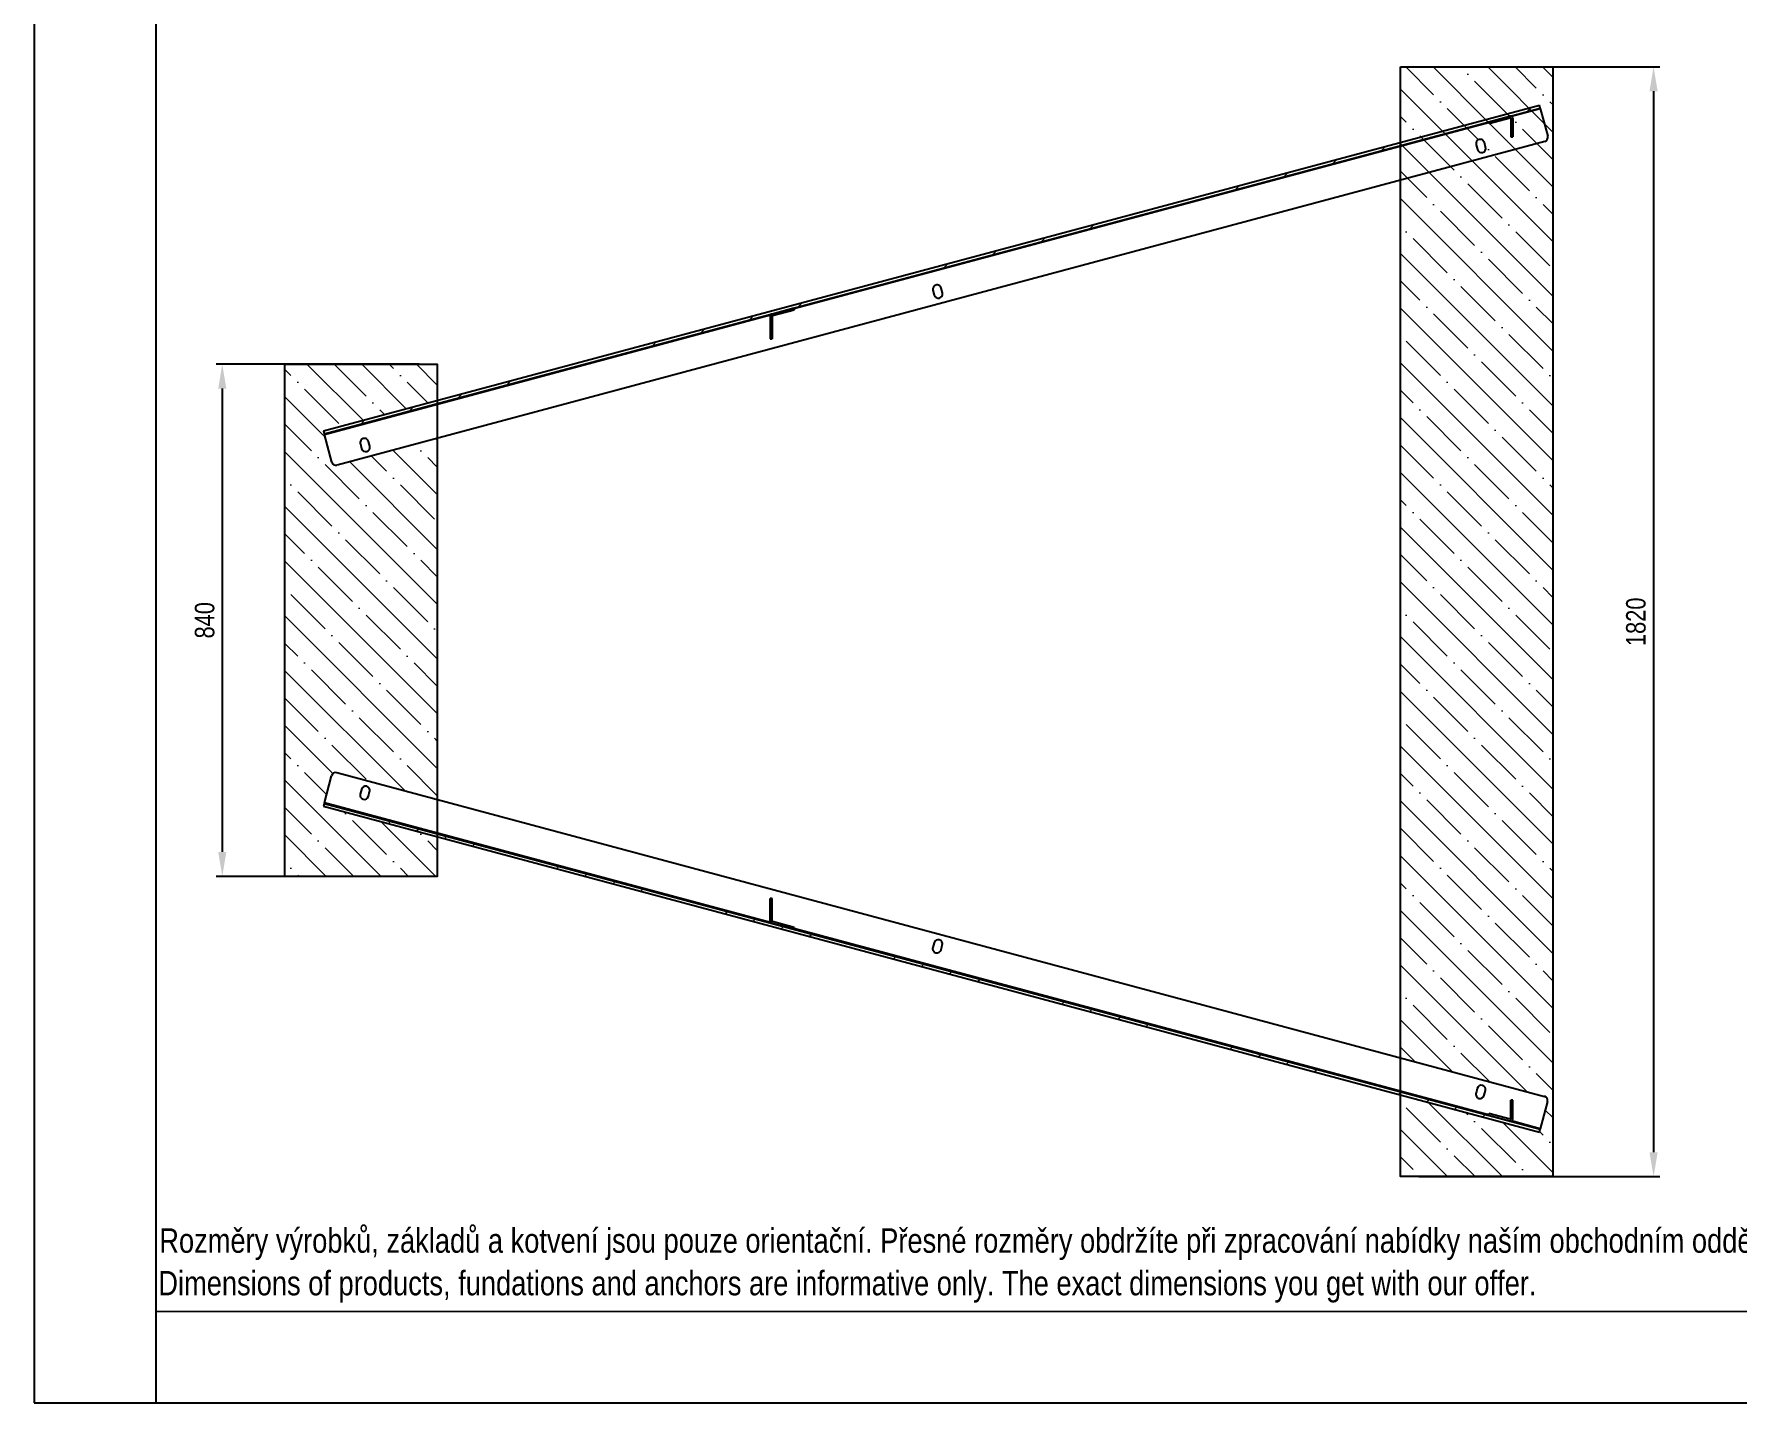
# Model space of a CAD drawing. Header units: millimetres. Extents: x 11758 to 17968, y 3782 to 8272.
# Drawn here: x 11758 to 14552, y 3782 to 6027 of the extents above; entities that cross this region are included whole.
import ezdxf

# ---------------------------------------------------------------- set-up
doc = ezdxf.new("R2010")
doc.units = ezdxf.units.MM
doc.header["$LTSCALE"] = 0.1
doc.layers.add('Nekreslit', color=6, linetype='Continuous', plot=False)
doc.layers.add('SRAFY', color=251, linetype='Continuous', lineweight=13)
doc.styles.add('SEACAD_Arial', font='arial.ttf', dxfattribs={"width": 0.8})
doc.dimstyles.new('ISO-25', dxfattribs={"dimtxt": 1.6, "dimasz": 2, "dimexe": 0.5, "dimexo": 1.5, "dimtad": 1, "dimdec": 0, "dimtxsty": 'SEACAD_Arial', "dimcen": 2, "dimadec": 0, "dimazin": 0, "dimtfac": 1, "dimtdec": 0, "dimtmove": 0, "dimatfit": 3, "dimfxl": 1, "dimarcsym": 0})
pattern_1 = [(45, (11851.62, 3893.84), (-175.115, 175.115), []), (45, (11910, 3893.84), (-175.115, 175.115), []), (45, (11968.36, 3893.84), (-175.115, 175.115), []), (45, (12026.74, 3893.84), (-175.115, 175.115), [])]
pattern_2 = [(135, (11851.62, 3893.84), (-175.115, -175.115), []), (135, (11851.62, 3952.2), (-175.115, -175.115), []), (135, (11851.62, 4010.58), (-175.115, -175.115), []), (135, (11851.62, 4068.95), (-175.115, -175.115), [])]

# ---------------------------------------------------------------- blocks, each defined once
blk = doc.blocks.new('*D23')
at = {"color": 0, "lineweight": -2, "transparency": 16777216}
for p, q in [((12389.8, 5485.3), (12057, 5485.3)), ((12067, 5445.3), (12067, 4685.3)), ((12389.8, 4645.3), (12057, 4645.3))]:
    blk.add_line(p, q, dxfattribs=at)
at = {"color": 0, "transparency": 16777216}
for points in [[(12060.4, 5445.3), (12073.7, 5445.3), (12067, 5485.3)], [(12060.4, 4685.3), (12073.7, 4685.3), (12067, 4645.3)]]:
    blk.add_solid(points, dxfattribs=at)
at = {"layer": 'Defpoints', "color": 0, "transparency": 16777216}
for p in [(12419.8, 5485.3), (12067, 4645.3), (12419.8, 4645.3)]:
    blk.add_point(p, dxfattribs=at)
at = {"color": 0, "transparency": 16777216, "insert": (12038.2, 5065.3), "char_height": 32, "attachment_point": 5, "rotation": 90, "style": 'SEACAD_Arial'}
blk.add_mtext('840', dxfattribs=at)
blk = doc.blocks.new('*D24')
at = {"color": 0, "lineweight": -2, "transparency": 16777216}
for p, q in [((14029.8, 5972.8), (14425, 5972.8)), ((14415, 5932.8), (14415, 4192.8)), ((14029.8, 4152.8), (14425, 4152.8))]:
    blk.add_line(p, q, dxfattribs=at)
at = {"color": 0, "transparency": 16777216}
for points in [[(14408.3, 5932.8), (14421.7, 5932.8), (14415, 5972.8)], [(14408.3, 4192.8), (14421.7, 4192.8), (14415, 4152.8)]]:
    blk.add_solid(points, dxfattribs=at)
at = {"layer": 'Defpoints', "color": 0, "transparency": 16777216}
for p in [(13999.8, 5972.8), (13999.8, 4152.8), (14415, 4152.8)]:
    blk.add_point(p, dxfattribs=at)
at = {"color": 0, "transparency": 16777216, "insert": (14386.1, 5062.8), "char_height": 32, "attachment_point": 5, "rotation": 90, "style": 'SEACAD_Arial'}
blk.add_mtext('1820', dxfattribs=at)

msp = doc.modelspace()

# ---------------------------------------------------------------- hatches: boundary and pattern name
at = {"linetype": 'Continuous', "lineweight": 18}
h = msp.add_hatch(dxfattribs=at)
h.set_pattern_fill('DIN 201 OCEL A OCELOVÁ LITINA', color=256, scale=13, style=0, pattern_type=2)
h.set_pattern_definition(pattern_1)
h.paths.add_polyline_path([(12234.3, 5371), (14228.9, 5905.4), (14227.6, 5910.3), (12233, 5375.8)], flags=0)
h = msp.add_hatch(dxfattribs=at)
h.set_pattern_fill('DIN 201 OCEL A OCELOVÁ LITINA', color=256, scale=13, angle=90, style=0, pattern_type=2)
h.set_pattern_definition(pattern_2)
edge = h.paths.add_edge_path(flags=0)
edge.add_line((14180.9, 5888.2), (14180.9, 5857.9))
edge.add_line((14180.9, 5857.9), (14183.9, 5857.9))
edge.add_line((14183.9, 5857.9), (14183.9, 5888.2))
edge.add_arc((14179.9, 5888.2), 4, 0, 105)
edge.add_line((14178.9, 5892), (14144.1, 5882.7))
edge.add_line((14144.1, 5882.7), (14144.9, 5879.8))
edge.add_line((14144.9, 5879.8), (14179.6, 5889.1))
edge.add_arc((14179.9, 5888.2), 1, 0, 105, ccw=False)
h = msp.add_hatch(dxfattribs=at)
h.set_pattern_fill('DIN 201 OCEL A OCELOVÁ LITINA', color=256, scale=13, angle=90, style=0, pattern_type=2)
h.set_pattern_definition(pattern_2)
edge = h.paths.add_edge_path(flags=0)
edge.add_line((12965.9, 5564.1), (12965.9, 5526.7))
edge.add_line((12965.9, 5526.7), (12968.9, 5526.7))
edge.add_line((12968.9, 5526.7), (12968.9, 5564.1))
edge.add_arc((12969.9, 5564.1), 1, 105, 180, ccw=False)
edge.add_line((12969.6, 5565), (13005.3, 5574.6))
edge.add_line((13005.3, 5574.6), (13004.5, 5577.5))
edge.add_line((13004.5, 5577.5), (12968.9, 5567.9))
edge.add_arc((12969.9, 5564.1), 4, 105, 180)
h = msp.add_hatch(dxfattribs=at)
h.set_pattern_fill('DIN 201 OCEL A OCELOVÁ LITINA', color=256, scale=13, style=0, pattern_type=2)
h.set_pattern_definition(pattern_1)
h.paths.add_polyline_path([(14228.9, 4230.6), (12234.3, 4765), (12233, 4760.2), (14227.6, 4225.7)], flags=0)
h = msp.add_hatch(dxfattribs=at)
h.set_pattern_fill('DIN 201 OCEL A OCELOVÁ LITINA', color=256, scale=13, angle=90, style=0, pattern_type=2)
h.set_pattern_definition(pattern_2)
edge = h.paths.add_edge_path(flags=0)
edge.add_line((12968.9, 4571.9), (12968.9, 4609.2))
edge.add_line((12968.9, 4609.2), (12965.9, 4609.2))
edge.add_line((12965.9, 4609.2), (12965.9, 4571.9))
edge.add_arc((12969.9, 4571.9), 4, 180, 255)
edge.add_line((12968.9, 4568.1), (13004.5, 4558.5))
edge.add_line((13004.5, 4558.5), (13005.3, 4561.4))
edge.add_line((13005.3, 4561.4), (12969.6, 4571))
edge.add_arc((12969.9, 4571.9), 1, 180, 255, ccw=False)
at = {"layer": 'SRAFY'}
h = msp.add_hatch(dxfattribs=at)
h.set_pattern_fill('ANSI35', color=256, scale=10, angle=90)
h.paths.add_polyline_path([(12419.8, 5363.8), (12255.3, 5319.7, -0.414214), (12246.7, 5324.6), (12234.5, 5370), (12234.3, 5371), (12233, 5375.8), (12419.8, 5425.9), (12419.8, 5485.3), (12169.8, 5485.3), (12169.8, 4645.3), (12419.8, 4645.3), (12419.8, 4710.1), (12233, 4760.2), (12234.3, 4765), (12246.4, 4810.4, -0.414214), (12255, 4815.4), (12419.8, 4771.2)])
h.paths.add_polyline_path([(14249.8, 5972.8), (13999.8, 5972.8), (13999.8, 4347.8), (14236.1, 4284.5, -0.414214), (14241.1, 4275.9), (14229.2, 4231.5), (14228.9, 4230.6), (14227.6, 4225.7), (13999.8, 4286.8), (13999.8, 4152.8), (14249.8, 4152.8)])
h.paths.add_polyline_path([(14134.6, 5832.5, -0.414214), (14126, 5837.5), (14123.9, 5845.2, -0.414214), (14128.9, 5853.8, -0.414214), (14137.4, 5848.8), (14139.5, 5841.1, -0.414214)], flags=16)
h.paths.add_polyline_path([(14180.9, 5857.9), (14180.9, 5888.2, 0.493145), (14179.6, 5889.1), (14144.9, 5879.8), (14144.1, 5882.7), (14178.9, 5892, -0.493145), (14183.9, 5888.2), (14183.9, 5857.9)], flags=16)

# ---------------------------------------------------------------- linework, layer by layer
for p, q in [((12233, 5375.8), (14227.6, 5910.3)), ((12234.3, 5371), (14228.9, 5905.4)), ((14181.7, 5891.8), (14229.2, 5904.5)), ((14228.9, 5905.4), (14227.6, 5910.3)), ((14229.2, 5904.5), (14228.9, 5905.4)), ((14229.2, 5904.5), (14241.3, 5859.1)), ((13004.8, 5576.4), (14144.4, 5881.8)), ((14144.1, 5882.7), (14178.9, 5892)), ((14144.1, 5882.7), (14144.9, 5879.8)), ((14144.9, 5879.8), (14179.6, 5889.1)), ((14180.9, 5888.2), (14180.9, 5857.9)), ((14183.9, 5888.2), (14183.9, 5857.9)), ((14236.4, 5850.5), (12255.3, 5319.7)), ((14123.9, 5845.2), (14126, 5837.5)), ((14139.5, 5841.1), (14137.4, 5848.8)), ((14180.9, 5857.9), (14183.9, 5857.9)), ((13232.8, 5606.5), (13234.9, 5598.7)), ((13248.4, 5602.4), (13246.4, 5610.1)), ((12234.5, 5370), (12966.5, 5566.1)), ((12965.9, 5564.1), (12965.9, 5526.7)), ((12968.9, 5567.9), (13004.5, 5577.5)), ((12968.9, 5564.1), (12968.9, 5526.7)), ((12969.6, 5565), (13005.3, 5574.6)), ((13004.5, 5577.5), (13005.3, 5574.6)), ((12965.9, 5526.7), (12968.9, 5526.7)), ((12233, 5375.8), (12234.3, 5371)), ((12234.3, 5371), (12234.5, 5370)), ((12246.7, 5324.6), (12234.5, 5370)), ((12293.5, 5354.8), (12295.6, 5347)), ((12309.1, 5350.6), (12307, 5358.4)), ((12234.5, 4766), (12246.4, 4810.4)), ((12255, 4815.4), (14236.1, 4284.5)), ((12295.3, 4788), (12293.2, 4780.3)), ((12306.7, 4776.6), (12308.8, 4784.4)), ((12234.3, 4765), (12233, 4760.2)), ((12233, 4760.2), (14227.6, 4225.7)), ((12234.5, 4766), (12234.3, 4765)), ((12234.3, 4765), (14228.9, 4230.6)), ((12966.5, 4569.9), (12234.5, 4766)), ((12965.9, 4571.9), (12965.9, 4609.2)), ((12968.9, 4609.2), (12965.9, 4609.2)), ((12968.9, 4571.9), (12968.9, 4609.2)), ((13004.5, 4558.5), (12968.9, 4568.1)), ((13005.3, 4561.4), (12969.6, 4571)), ((13005.3, 4561.4), (13004.5, 4558.5)), ((14144.4, 4254.2), (13004.8, 4559.6)), ((13234.7, 4536.3), (13232.6, 4528.6)), ((13246.1, 4524.9), (13248.2, 4532.7)), ((14125.7, 4297.5), (14123.7, 4289.8)), ((14137.2, 4286.2), (14139.2, 4293.9)), ((14180.9, 4247.8), (14180.9, 4278.1)), ((14183.9, 4278.1), (14180.9, 4278.1)), ((14183.9, 4247.8), (14183.9, 4278.1)), ((14241.1, 4275.9), (14229.2, 4231.5)), ((14144.1, 4253.3), (14144.9, 4256.2)), ((14178.9, 4244), (14144.1, 4253.3)), ((14179.6, 4246.9), (14144.9, 4256.2)), ((14229.2, 4231.5), (14181.7, 4244.2)), ((14227.6, 4225.7), (14228.9, 4230.6)), ((14228.9, 4230.6), (14229.2, 4231.5))]:
    msp.add_line(p, q)
for points in [[(13999.8, 5972.8), (14249.8, 5972.8), (14249.8, 4152.8), (13999.8, 4152.8)], [(12169.8, 5485.3), (12419.8, 5485.3), (12419.8, 4645.3), (12169.8, 4645.3)]]:
    msp.add_lwpolyline(points, close=True)
for centre, radius, start, end in [((14179.9, 5888.2), 4, 0, 105), ((14179.9, 5888.2), 1, 0, 105), ((14130.7, 5847), 7, 105, 195), ((14130.7, 5847), 7, 15, 105), ((14132.7, 5839.3), 7, 285, 15), ((14234.6, 5857.3), 7, 285, 15), ((14132.7, 5839.3), 7, 195, 285), ((13239.6, 5608.3), 7, 105, 195), ((13239.6, 5608.3), 7, 15, 105), ((13241.7, 5600.5), 7, 195, 285), ((13241.7, 5600.5), 7, 285, 15), ((12969.9, 5564.1), 4, 105, 180), ((12969.9, 5564.1), 1, 105, 180), ((12300.2, 5356.6), 7, 15, 105), ((12300.2, 5356.6), 7, 105, 195), ((12302.3, 5348.8), 7, 195, 285), ((12302.3, 5348.8), 7, 285, 15), ((12253.4, 5326.4), 7, 195, 285), ((12253.2, 4808.6), 7, 75, 165), ((12300, 4778.5), 7, 165, 255), ((12302.1, 4786.2), 7, 75, 165), ((12302.1, 4786.2), 7, 345, 75), ((12300, 4778.5), 7, 255, 345), ((12969.9, 4571.9), 4, 180, 255), ((12969.9, 4571.9), 1, 180, 255), ((13239.3, 4526.8), 7, 165, 255), ((13241.4, 4534.5), 7, 75, 165), ((13241.4, 4534.5), 7, 345, 75), ((13239.3, 4526.8), 7, 255, 345), ((14132.5, 4295.7), 7, 75, 165), ((14132.5, 4295.7), 7, 345, 75), ((14130.4, 4288), 7, 165, 255), ((14130.4, 4288), 7, 255, 345), ((14234.3, 4277.8), 7, 345, 75), ((14179.9, 4247.8), 4, 255, 0), ((14179.9, 4247.8), 1, 255, 0)]:
    msp.add_arc(centre, radius, start, end)
at = {"layer": 'Nekreslit'}
msp.add_line((11957.9, 3932), (16767.7, 3931.6), dxfattribs=at)
for points in [[(11758.3, 3781.7), (17968.3, 3781.7), (17968.3, 8271.7), (11758.3, 8271.7)], [(11957.9, 3781.7), (16568.2, 3781.7), (16568.2, 7771.7), (11957.9, 7771.7)]]:
    msp.add_lwpolyline(points, close=True, dxfattribs=at)

# ---------------------------------------------------------------- texts
at = {"style": 'SEACAD_Arial', "width": 0.8}
for s, p in [('Rozměry výrobků, základů a kotvení jsou pouze orientační. Přesné rozměry obdržíte při zpracování nabídky naším obchodním oddělením.', (11963.7, 4028)), ('Dimensions of products, fundations and anchors are informative only. The exact dimensions you get with our offer.', (11962.1, 3958.2))]:
    msp.add_text(s, height=39.9982, dxfattribs=at).set_placement(p)

# ---------------------------------------------------------------- dimensions: what is measured, and where the dimension line sits
for base, p1, p2, picture, middle in [((14415, 4152.8), (13999.8, 5972.8), (13999.8, 4152.8), '*D24', (14415, 5062.8)), ((12067, 4645.3), (12419.8, 5485.3), (12419.8, 4645.3), '*D23', (12067, 5065.3))]:
    dim = msp.add_linear_dim(base=base, p1=p1, p2=p2, angle=90, dimstyle='ISO-25')
    dim.commit()
    dim.dimension.update_dxf_attribs({"geometry": picture, "text_midpoint": middle, "dimtype": 160})

doc.saveas('drawing.dxf')
